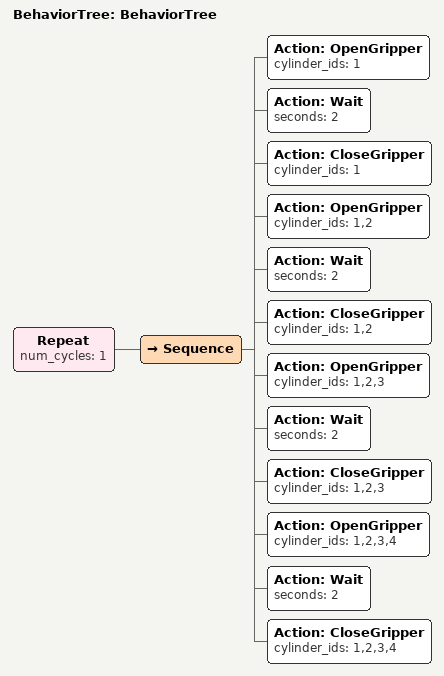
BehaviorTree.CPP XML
<?xml version="1.0"?>
<root main_tree_to_execute="BehaviorTree">
    <BehaviorTree ID="BehaviorTree">
        <Repeat num_cycles="1">
            <Sequence>
                <Action ID="OpenGripper" cylinder_ids="1"/>
                <Action ID="Wait" seconds="2"/>
                <Action ID="CloseGripper" cylinder_ids="1"/>
                <Action ID="OpenGripper" cylinder_ids="1,2"/>
                <Action ID="Wait" seconds="2"/>
                <Action ID="CloseGripper" cylinder_ids="1,2"/>
                <Action ID="OpenGripper" cylinder_ids="1,2,3"/>
                <Action ID="Wait" seconds="2"/>
                <Action ID="CloseGripper" cylinder_ids="1,2,3"/>
                <Action ID="OpenGripper" cylinder_ids="1,2,3,4"/>
                <Action ID="Wait" seconds="2"/>
                <Action ID="CloseGripper" cylinder_ids="1,2,3,4"/>
            </Sequence>
        </Repeat>
    </BehaviorTree>
</root>
